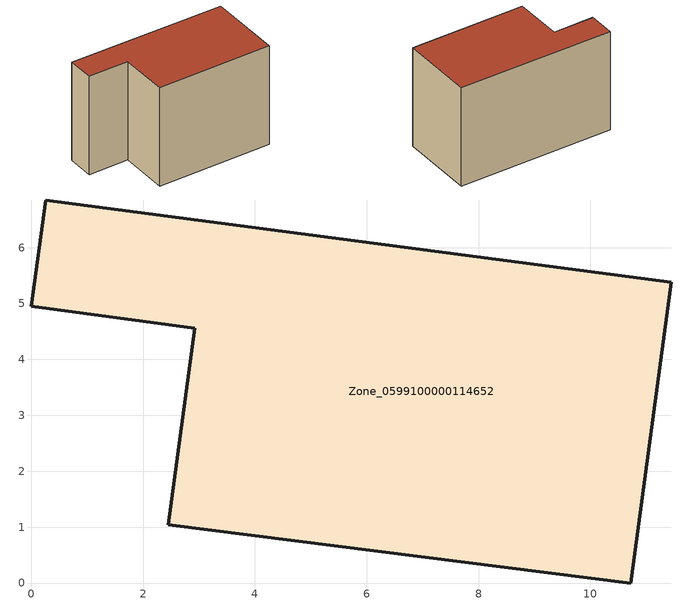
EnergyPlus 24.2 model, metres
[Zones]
Zone_0599100000114652
 floor ground (C_G): 0.26,6.85 11.45,5.38 10.73,0 2.45,1.04 2.92,4.56 0,4.95 z0
 wall outside (C_F): 11.45,5.38 0.26,6.85 0,4.95 2.92,4.56 2.45,1.04 10.73,0 11.45,5.38 z0:7.44
 roof outside (C_R): 10.73,0 11.45,5.38 0.26,6.85 0,4.95 2.92,4.56 2.45,1.04 z7.44
[BUILDING]
Pand.0599100000114652: North Axis=0; Terrain=City; Loads Convergence Tolerance Value=0.04; Temperature Convergence Tolerance Value=0.4; Solar Distribution=FullExterior; Maximum Number of Warmup Days=25; Minimum Number of Warmup Days=1
[Site:Location]
Rotterdam.The.Hague.AP_ZH_NLD Design_Conditions: Latitude=51.96; Longitude=4.45; Time Zone=1; Elevation=-4.5
[SITE:GROUNDTEMPERATURE:BUILDINGSURFACE]
18, 18, 18, 18, 18, 18, 18, 18, 18, 18, 18, 18
[MATERIAL] Thermal Absorptance=0.9; Solar Absorptance=0.7; Visible Absorptance=0.7
Name | Roughness | Thickness | Conductivity | Density | Specific Heat
G.TI.1975-1991 | MediumSmooth | 0.15 | 0.288461 | 540 | 1210
F.TI.1975-1991 | Rough | 0.3 | 0.230769 | 1920 | 840
R.TI.1975-1991 | MediumRough | 0.2 | 0.153846 | 1500 | 1000
[CONSTRUCTION]
C_G: G.TI.1975-1991
C_F: F.TI.1975-1991
C_R: R.TI.1975-1991
[ZONE]
Zone_0599100000114652: Type=1; Multiplier=1; Ceiling Height=Autocalculate; Volume=Autocalculate; Floor Area=autocalculate; Part of Total Floor Area=Yes
[ZONEINFILTRATION:DESIGNFLOWRATE]
Infil_Zone_0599100000114652: Zone or ZoneList or Space or SpaceList=Zone_0599100000114652; Schedule=AlwaysOn; Design Flow Rate Calculation Method=Flow/Area; Flow Rate per Floor Area=0.003; Constant Term Coefficient=1; Temperature Term Coefficient=0; Velocity Term Coefficient=0; Velocity Squared Term Coefficient=0
[HVACTEMPLATE:ZONE:IDEALLOADSAIRSYSTEM]
Zone_0599100000114652: Maximum Heating Supply Air Temperature=50; Minimum Cooling Supply Air Temperature=13; Maximum Heating Supply Air Humidity Ratio=0.0156; Minimum Cooling Supply Air Humidity Ratio=0.0077; Heating Limit=NoLimit; Cooling Limit=NoLimit; Dehumidification Control Type=ConstantSensibleHeatRatio; Cooling Sensible Heat Ratio=0.7; Dehumidification Setpoint=60; Humidification Control Type=None; Humidification Setpoint=30; Outdoor Air Method=None; Outdoor Air Flow Rate per Person=0.00944; Outdoor Air Flow Rate per Zone Floor Area=0; Outdoor Air Flow Rate per Zone=0; Demand Controlled Ventilation Type=None; Outdoor Air Economizer Type=NoEconomizer; Heat Recovery Type=None; Sensible Heat Recovery Effectiveness=0.7; Latent Heat Recovery Effectiveness=0.65
[ZONECONTROL:THERMOSTAT]
ThermostatControl_Zone_0599100000114652: Zone or ZoneList=Zone_0599100000114652; Control Type Schedule=DualSetpointControlType; Control 1=Thermostat_Zone_0599100000114652; Temperature Difference Between Cutout And Setpoint=0
[THERMOSTATSETPOINT:DUALSETPOINT]
Thermostat_Zone_0599100000114652: Heating Setpoint Temperature Schedule=HeatingSetpoint_Zone_0599100000114652; Cooling Setpoint Temperature Schedule=CoolingSetpoint_Zone_0599100000114652
[SCHEDULE:COMPACT]
HeatingSetpoint_Zone_0599100000114652: Through: 12/31, For: AllDays, Until: 24:00, 21
CoolingSetpoint_Zone_0599100000114652: Through: 12/31, For: AllDays, Until: 24:00, 24
DualSetpointControlType: Through: 12/31, For: AllDays, Until: 24:00, 4
AlwaysOn: Through: 12/31, For: AllDays, Until: 24:00, 1
